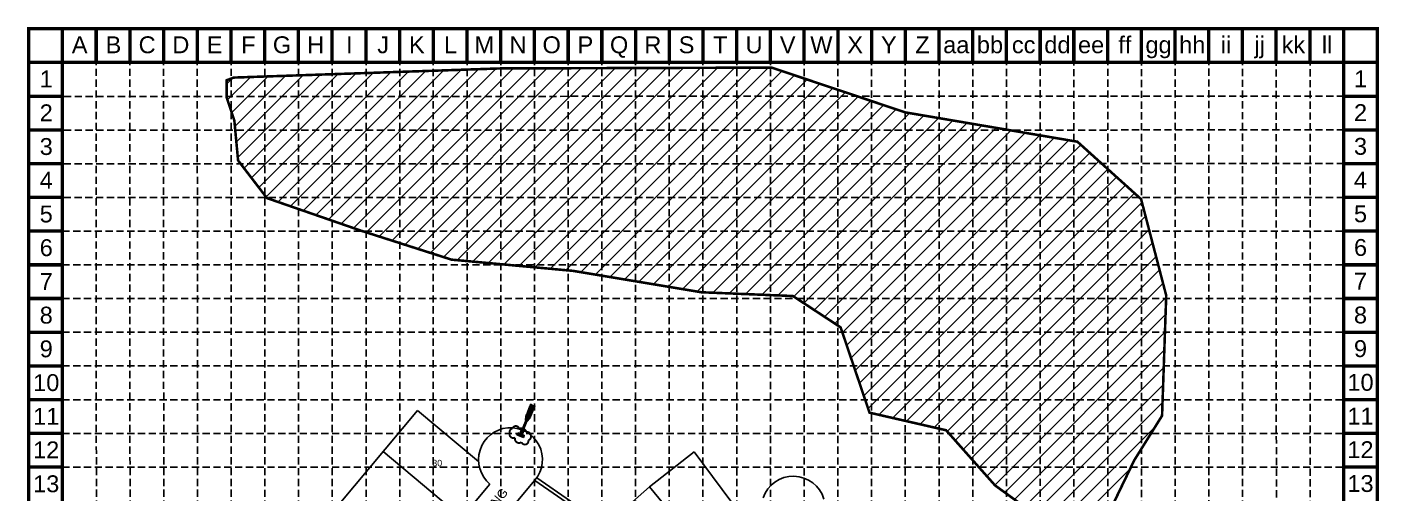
# Model space of a CAD drawing. Header units: feet. Extents: x 7457 to 9571, y 10788 to 14169.
# Drawn here: x 7457 to 9571, y 13438 to 14169 of the extents above; entities that cross this region are included whole.
import ezdxf
from ezdxf.enums import TextEntityAlignment as Align

# ---------------------------------------------------------------- set-up
doc = ezdxf.new("R2010")
doc.units = ezdxf.units.FT
doc.header["$LTSCALE"] = 45
doc.header["$MEASUREMENT"] = 0
for name, pattern in [('102014$0$HIDDEN2', [0.1875, 0.125, -0.0625]), ('ACAD_ISO02W100', [15, 12, -3]), ('HIDDEN', [0.375, 0.25, -0.125])]:
    doc.linetypes.add(name, pattern=pattern)
for name, color, linetype in [('102014$0$PH13-ESMT', 7, '102014$0$HIDDEN2'), ('102014$0$PH13-LOT-NOS', 1, 'Continuous'), ('102014$0$PH13-LOTS', 3, 'Continuous'), ('102014$0$PH13-RET-WALL', 3, 'Continuous'), ('102014$0$PH13-ROW', 1, 'Continuous'), ('102014$0$PH13-STM-PIPE', 4, 'Continuous'), ('102014$0$PH13-STREET-NAMES', 4, 'Continuous'), ('102014$0$TRASH', 7, 'Continuous'), ('BASE', 7, 'Continuous'), ('GRID', 254, 'HIDDEN'), ('INLET PROTECTION', 5, 'Continuous'), ('lake', 5, 'Continuous'), ('LEGEND', 7, 'Continuous')]:
    doc.layers.add(name, color=color, linetype=linetype)
doc.styles.get("Standard").update_dxf_attribs({"font": 'ARIAL.TTF'})

# ---------------------------------------------------------------- blocks, each defined once
blk = doc.blocks.new('A$C6D56463F')
at = {"layer": 'LEGEND', "linetype": 'ACAD_ISO02W100'}
h = blk.add_hatch(dxfattribs=at)
h.set_pattern_fill('GRAVEL', color=240, scale=14.304973, style=0)
h.set_pattern_definition([(228.0128, (-1016.9514, -721.3812), (-114.4397595, -128.7447771), [1.92453, -190.5292]), (184.9697, (-1018.23885, -722.81174), (171.6596922, 14.30484874), [3.30256, -326.95339]), (132.5104, (-1021.529, -723.0978), (143.0495982, -157.35482815), [2.32868, -230.5394]), (267.2737, (-1027.1079, -726.6741), (14.30491613, 286.09946617), [3.00745, -297.73739]), (292.8337, (-1027.251, -729.6781), (-71.5250072, 171.65962584), [2.94904, -291.95553]), (357.2737, (-1026.1066, -732.3961), (-286.09946617, 14.30491613), [3.00745, -297.73739]), (37.6942, (-1023.10254, -732.5391), (-185.96475534, -143.04959372), [3.9772, -393.74222]), (72.2553, (-1019.95545, -730.1073), (100.13496564, 314.70935423), [3.75488, -371.73362]), (121.4296, (-1018.81105, -726.531), (-114.43990257, 185.96457926), [3.01763, -298.7461]), (175.2364, (-1020.3846, -723.9561), (157.3547176, -14.304852), [3.4451, -168.8096]), (222.3974, (-1023.8178, -723.67004), (-171.65978232, -157.3545908), [4.45526, -441.0706]), (138.8141, (-1012.946, -726.8171), (-100.1348538, 85.8298002), [1.52063, -150.5433]), (171.4692, (-1014.0904, -725.8158), (185.96462573, -28.61005935), [2.893, -286.40718]), (225, (-1016.951, -725.387), (-2e-15, -14.30498), [2.02302, -18.20726]), (203.1986, (-1017.9527, -723.67), (71.5248616, 28.6099652), [1.08944, -107.85399]), (291.8014, (-1018.954, -724.0992), (-14.304972, 42.914923), [1.54069, -75.49395]), (30.9638, (-1018.382, -725.5297), (42.914891, 28.6099817), [2.50235, -80.90926]), (161.5651, (-1016.236, -724.2422), (28.609952, -14.30495), [1.80945, -43.42685]), (16.3895, (-1027.251, -724.0992), (143.0497624, 42.914815), [2.53484, -250.94993]), (70.3462, (-1024.8191, -723.3839), (-57.2198244, -157.3547346), [2.12659, -210.53213]), (293.1986, (-1016.2362, -721.3812), (-28.6099652, 71.5248616), [2.17886, -106.76457]), (343.6105, (-1015.37785, -723.3839), (-143.0497624, 42.914815), [2.53484, -250.94993]), (339.444, (-1027.251, -732.9683), (-71.5248919, 28.609889), [2.44443, -119.77731]), (294.7751, (-1024.9622, -733.8266), (-71.52475375, 157.354753), [2.04816, -202.76789]), (66.8014, (-1016.0931, -735.6862), (28.6099652, 71.5248616), [2.17886, -106.76457]), (17.354, (-1015.2348, -733.6835), (-185.96467915, -57.21981374), [2.39796, -237.3971]), (69.444, (-1023.1025, -735.6862), (-28.609889, -71.5248919), [1.22222, -120.99953]), (101.3099, (-1016.9514, -735.6862), (-14.304939, 57.219903), [0.72941, -72.21192]), (165.9638, (-1017.0945, -734.971), (42.914927, -14.304945), [2.94904, -56.03186]), (186.009, (-1019.95545, -734.2557), (143.0497274, 14.30496333), [2.73297, -270.56316]), (303.6901, (-1018.382, -726.817), (-14.304992, 28.60994), [2.06309, -49.51422]), (353.1572, (-1017.2375, -728.5337), (243.18453358, -28.6100606), [3.60191, -356.58812]), (60.9454, (-1013.6613, -728.9629), (-57.2198928, -100.1348172), [1.47278, -145.80593]), (90, (-1012.946, -727.675), (-14.30497, 14.30497), [0.8583, -13.44667]), (120.2564, (-1020.2415, -733.8266), (57.21981925, -100.1348468), [1.9873, -196.74373]), (48.0128, (-1021.2429, -732.11), (114.4397595, 128.7447771), [3.84907, -188.60466]), (0, (-1018.668, -729.249), (14.30497, 14.30497), [3.7193, -10.58568]), (325.3048, (-1014.9487, -729.249), (-143.04964885, 100.13493484), [2.26182, -223.91966]), (254.0546, (-1013.089, -730.5364), (-14.3049715, -57.2198942), [2.08283, -102.05895]), (207.646, (-1013.66126, -732.5391), (-271.79442887, -143.0498413), [3.39121, -335.7302]), (175.4261, (-1016.6653, -734.11267), (-185.96465825, 14.30489873), [3.58767, -355.17924])])
h.paths.add_polyline_path([(1, 1), (92, 1), (92, 37), (1, 37)])
at = {"layer": 'LEGEND', "color": 240, "linetype": 'ACAD_ISO02W100', "const_width": 1.79}
blk.add_lwpolyline([(1, 1), (92, 1), (92, 37), (1, 37)], close=True, dxfattribs=at)

msp = doc.modelspace()

# ---------------------------------------------------------------- hatches: boundary and pattern name
at = {"layer": 'lake'}
h = msp.add_hatch(dxfattribs=at)
h.set_pattern_fill('ANSI31', color=256, scale=150, style=0)
h.paths.add_polyline_path([(9099.7, 13989.3), (8830.4, 14035.2), (8621.4, 14105.2), (8196.6, 14103.9), (7779.9, 14089.6), (7769.1, 14085.5), (7769.1, 14058.1), (7780.9, 14022.7), (7786.8, 13960), (7832, 13901.1), (7979.3, 13850.1), (8120.6, 13804.9), (8311.1, 13787.3), (8511.4, 13753.9), (8654.7, 13748), (8729.3, 13699), (8774.5, 13565.6), (8894.3, 13538.1), (8970.9, 13451.8), (9027.8, 13410.6), (9104.4, 13387), (9153.5, 13418.4), (9188.5, 13491), (9232.1, 13560.8), (9238.6, 13748.8), (9199.3, 13899.5)])

# ---------------------------------------------------------------- linework, layer by layer
at = {"layer": '102014$0$PH13-ESMT', "linetype": 'Continuous'}
msp.add_line((8358.1, 13385.8), (8251, 13459.7), dxfattribs=at)
at = {"layer": '102014$0$PH13-LOTS', "color": 7, "linetype": 'Continuous'}
for p, q in [((8067.6, 13569.2), (7869.2, 13332.6)), ((8067.6, 13569.2), (8163, 13489.2)), ((8013.6, 13504.8), (8136.9, 13401.4)), ((8500.2, 13504.6), (8430.1, 13449.4)), ((8500.2, 13504.6), (8572.7, 13406.9)), ((8361.7, 13389.3), (8254, 13463.7)), ((8430.1, 13449.4), (8363, 13390.6)), ((8430.1, 13449.4), (8507.8, 13355.9))]:
    msp.add_line(p, q, dxfattribs=at)
at = {"layer": '102014$0$PH13-RET-WALL', "color": 7, "linetype": 'Continuous'}
msp.add_line((8431.3, 13447.9), (8430.1, 13449.4), dxfattribs=at)
at = {"layer": '102014$0$PH13-ROW', "color": 7, "linetype": 'Continuous'}
for p, q in [((8180.8, 13453.8), (8121, 13382.5)), ((8251.2, 13460), (8159.3, 13350.4))]:
    msp.add_line(p, q, dxfattribs=at)
for centre, start, end in [((8212.9, 13492.1), 320.0307, 230.0308), ((8655.3, 13416.2), 16.4825, 161.2682)]:
    msp.add_arc(centre, 50, start, end, dxfattribs=at)
at = {"layer": '102014$0$PH13-STM-PIPE', "color": 7, "linetype": 'Continuous'}
for p, q in [((8226.4, 13530.3), (8230, 13539)), ((8230.1, 13528.7), (8233.7, 13537.5))]:
    msp.add_line(p, q, dxfattribs=at)
at = {"layer": '102014$0$TRASH', "color": 7, "linetype": 'Continuous'}
for p, q in [((8237.1, 13560.9), (8236.3, 13553.2)), ((8237, 13559), (8242.5, 13556.7)), ((8237, 13559), (8237, 13558.9)), ((8237, 13558.9), (8242.5, 13556.6)), ((8237.2, 13560.9), (8237.1, 13560.9)), ((8237.2, 13560.9), (8243.8, 13558.2)), ((8243.9, 13558.1), (8238.9, 13552.1)), ((8242.5, 13556.7), (8242.5, 13556.6)), ((8243.8, 13558.2), (8243.9, 13558.1)), ((8228.2, 13532.1), (8236.7, 13553)), ((8229.2, 13531.7), (8237.6, 13552.7)), ((8230.1, 13531.3), (8238.6, 13552.3)), ((8236.3, 13553.2), (8238.9, 13552.1))]:
    msp.add_line(p, q, dxfattribs=at)
at = {"layer": '102014$0$TRASH', "color": 7, "linetype": 'Continuous', "ltscale": 0.3}
for p, q in [((8236.8, 13557), (8241.3, 13555.2)), ((8236.6, 13555.1), (8240.1, 13553.7))]:
    msp.add_line(p, q, dxfattribs=at)
msp.add_lwpolyline([(8237, 13558.8), (8236.4, 13553.3), (8238.9, 13552.3), (8242.4, 13556.6)], dxfattribs=at)
at = {"layer": '102014$0$TRASH', "color": 7, "linetype": 'Continuous'}
for points in [[(8237.2, 13560.9), (8237, 13559)], [(8242.5, 13556.7), (8243.8, 13558.2)]]:
    msp.add_lwpolyline(points, dxfattribs=at)
for points in [[(8224.2, 13534.2), (8234.4, 13530.1), (8233.2, 13527), (8223, 13531.1)], [(8224.5, 13533.6), (8233.8, 13529.8), (8232.9, 13527.7), (8223.6, 13531.4)]]:
    msp.add_lwpolyline(points, close=True, dxfattribs=at)
at = {"layer": 'BASE', "color": 9}
msp.add_line((7512, 14113.3), (9516, 14113.3), dxfattribs=at)
at = {"layer": 'BASE', "const_width": 5.27}
for points in [[(7512, 14166), (7459.3, 14166)], [(7512, 14166), (7512, 14113.3)], [(7564.8, 14166), (7564.8, 14113.3)], [(7617.5, 14166), (7617.5, 14113.3)], [(7670.2, 14166), (7670.2, 14113.3)], [(7723, 14166), (7723, 14113.3)], [(7775.7, 14166), (7775.7, 14113.3)], [(7828.5, 14166), (7828.5, 14113.3)], [(7881.2, 14166), (7881.2, 14113.3)], [(7933.9, 14166), (7933.9, 14113.3)], [(7986.7, 14166), (7986.7, 14113.3)], [(8039.4, 14166), (8039.4, 14113.3)], [(8092.1, 14166), (8092.1, 14113.3)], [(8144.9, 14166), (8144.9, 14113.3)], [(8197.6, 14166), (8197.6, 14113.3)], [(8250.3, 14166), (8250.3, 14113.3)], [(8303.1, 14166), (8303.1, 14113.3)], [(8355.8, 14166), (8355.8, 14113.3)], [(8408.5, 14166), (8408.5, 14113.3)], [(8461.3, 14166), (8461.3, 14113.3)], [(8514, 14166), (8514, 14113.3)], [(8566.8, 14166), (8566.8, 14113.3)], [(8619.5, 14166), (8619.5, 14113.3)], [(8672.2, 14166), (8672.2, 14113.3)], [(8725, 14166), (8725, 14113.3)], [(8777.7, 14166), (8777.7, 14113.3)], [(8830.4, 14166), (8830.4, 14113.3)], [(8883.2, 14166), (8883.2, 14113.3)], [(8935.9, 14166), (8935.9, 14113.3)], [(8988.6, 14166), (8988.6, 14113.3)], [(9041.4, 14166), (9041.4, 14113.3)], [(9094.1, 14166), (9094.1, 14113.3)], [(9146.8, 14166), (9146.8, 14113.3)], [(9199.6, 14166), (9199.6, 14113.3)], [(9252.3, 14166), (9252.3, 14113.3)], [(9305.1, 14166), (9305.1, 14113.3)], [(9357.8, 14166), (9357.8, 14113.3)], [(9410.5, 14166), (9410.5, 14113.3)], [(9463.3, 14166), (9463.3, 14113.3)], [(9516, 14166), (9516, 14113.3)], [(7512, 14113.3), (7459.3, 14113.3)], [(9568.7, 14113.3), (9516, 14113.3)], [(7512, 14060.5), (7459.3, 14060.5)], [(9568.7, 14060.5), (9516, 14060.5)], [(7512, 14007.8), (7459.3, 14007.8)], [(9568.7, 14007.8), (9516, 14007.8)], [(7512, 13955.1), (7459.3, 13955.1)], [(9568.7, 13955.1), (9516, 13955.1)], [(7512, 13902.3), (7459.3, 13902.3)], [(9568.7, 13902.3), (9516, 13902.3)], [(7512, 13849.6), (7459.3, 13849.6)], [(9568.7, 13849.6), (9516, 13849.6)], [(7512, 13796.8), (7459.3, 13796.8)], [(9568.7, 13796.8), (9516, 13796.8)], [(7512, 13744.1), (7459.3, 13744.1)], [(9568.7, 13744.1), (9516, 13744.1)], [(7512, 13691.4), (7459.3, 13691.4)], [(9568.7, 13691.4), (9516, 13691.4)], [(7512, 13638.6), (7459.3, 13638.6)], [(9568.7, 13638.6), (9516, 13638.6)], [(7512, 13585.9), (7459.3, 13585.9)], [(9568.7, 13585.9), (9516, 13585.9)], [(7512, 13533.2), (7459.3, 13533.2)], [(9568.7, 13533.2), (9516, 13533.2)], [(7512, 13480.4), (7459.3, 13480.4)], [(9568.7, 13480.4), (9516, 13480.4)]]:
    msp.add_lwpolyline(points, dxfattribs=at)
for points in [[(9568.7, 10790.9), (9568.7, 14166), (7459.3, 14166), (7459.3, 10790.9)], [(9516, 10843.6), (9516, 14113.3), (7512, 14113.3), (7512, 10843.6)]]:
    msp.add_lwpolyline(points, close=True, dxfattribs=at)
at = {"layer": 'GRID', "linetype": 'HIDDEN'}
for p, q in [((7565.3, 11054.6), (7565, 14111.3)), ((7618.2, 11054.6), (7617.6, 14111.3)), ((7670.8, 11054.6), (7670.3, 14111.1)), ((7723.8, 11054.6), (7723, 14111)), ((7776.1, 11054.6), (7775.8, 14111.4)), ((7828.5, 11054.5), (7828.6, 14111.3)), ((7881.6, 11054.5), (7881.3, 14111.1)), ((7934.5, 11054.5), (7934, 14111.2)), ((7986.8, 11054.5), (7986.9, 14111.2)), ((8039.7, 11054.5), (8039.7, 14111.1)), ((8092.1, 11054.5), (8092.2, 14111.1)), ((8144.9, 11054.5), (8145.2, 14111.1)), ((8197.6, 11054.5), (8197.6, 14113.3)), ((8250.3, 11054.5), (8250.3, 14113.3)), ((8303.1, 11054.5), (8303.1, 14113.3)), ((8355.8, 11054.5), (8355.8, 14113.3)), ((8408.5, 11054.5), (8408.5, 14113.3)), ((8461.3, 11054.5), (8461.3, 14113.3)), ((8514, 11054.4), (8514, 14113.3)), ((8566.8, 11054.4), (8566.8, 14113.3)), ((8619.5, 11054.4), (8619.5, 14113.3)), ((8672.2, 11054.4), (8672.2, 14113.3)), ((8725, 11054.4), (8725, 14113.3)), ((8777.7, 11054.4), (8777.7, 14113.3)), ((8830.4, 11054.4), (8830.4, 14113.3)), ((8883.2, 11054.4), (8883.2, 14113.3)), ((8935.9, 11054.4), (8935.9, 14113.3)), ((8988.9, 11054.5), (8988.6, 14113.3)), ((9041.6, 11054.8), (9041.4, 14113.3)), ((9094.3, 11054.1), (9094.1, 14113.3)), ((9147.5, 11054.6), (9147.1, 14114.4)), ((9199.9, 11054.1), (9199.8, 14114.4)), ((9252.7, 11054.7), (9252.6, 14114.4)), ((9305.6, 11054.9), (9305.3, 14114.4)), ((9358.2, 11054.4), (9358, 14114.4)), ((9411, 11053.7), (9410.8, 14114.4)), ((9463.8, 11053.9), (9463.5, 14114.4)), ((7514.4, 14060.2), (9515.1, 14060.4)), ((7514.4, 14007.3), (9515.1, 14007.7)), ((7514.1, 13954.7), (9516, 13955.1)), ((7514, 13902), (9516, 13902.3)), ((7512, 13849.6), (9516, 13849.6)), ((7512, 13796.8), (9516, 13796.8)), ((7512, 13744.1), (9516, 13744.1)), ((7512, 13691.4), (9516, 13691.4)), ((7512, 13638.6), (9516, 13638.6)), ((7512, 13585.9), (9516, 13585.9)), ((7512, 13533.2), (9516, 13533.2)), ((7512, 13480.4), (9516, 13480.4))]:
    msp.add_line(p, q, dxfattribs=at)
at = {"layer": 'INLET PROTECTION', "color": 170, "linetype": 'Continuous', "ltscale": 100, "const_width": 2.97}
msp.add_lwpolyline([(8226.6, 13540.3, 0.520567), (8226.6, 13540.3, 0.765195), (8216, 13541, 0.417879), (8211.6, 13533.6, 0.6649), (8220.1, 13526.6, 0.744833), (8230.2, 13519.6, 0.975642), (8240.8, 13522.6, 0.520567), (8243.9, 13531.7, 0.520567), (8237.6, 13534.7, 0.540264), (8226.6, 13540.3)], format="xyb", close=True, dxfattribs=at)
at = {"layer": 'lake', "const_width": 4}
msp.add_lwpolyline([(9027.8, 13410.6), (8970.9, 13451.8), (8894.3, 13538.1), (8894.3, 13538.1), (8774.5, 13565.6), (8729.3, 13699), (8654.7, 13748), (8511.4, 13753.9), (8311.1, 13787.3), (8120.6, 13804.9), (7979.3, 13850.1), (7832, 13901.1), (7786.8, 13960), (7780.9, 14022.7), (7769.1, 14058.1), (7769.1, 14085.5), (7779.9, 14089.6), (8196.6, 14103.9), (8621.4, 14105.2), (8830.4, 14035.2), (9099.7, 13989.3), (9199.3, 13899.5), (9238.6, 13748.8), (9232.1, 13560.8), (9188.5, 13491), (9153.5, 13418.4)], dxfattribs=at)

# ---------------------------------------------------------------- block references
at = {"layer": 'BASE', "linetype": 'Continuous', "xscale": 0.2111507999991814, "yscale": 0.2111507999989212, "zscale": 0.2111507999999999, "rotation": 67.80716967916777}
msp.add_blockref('A$C6D56463F', (8244.1, 13558), dxfattribs=at)

# ---------------------------------------------------------------- texts
at = {"layer": '102014$0$PH13-LOT-NOS', "color": 7, "linetype": 'Continuous'}
msp.add_text('30', height=10, dxfattribs=at).set_placement((8098.3, 13481.8), align=Align.CENTER)
at = {"layer": '102014$0$PH13-STREET-NAMES', "color": 7, "linetype": 'Continuous'}
msp.add_text('MORNING', height=14, rotation=49.8308, dxfattribs=at).set_placement((8174.3, 13408.7), align=Align.MIDDLE)
at = {"layer": 'BASE'}
for s, height, p in [('A', 26.4, (7539, 14140.9)), ('B', 26.4, (7591.8, 14140.9)), ('C', 26.4, (7644.5, 14140.9)), ('D', 26.4, (7697.3, 14140.9)), ('E', 26.4, (7750, 14140.9)), ('F', 26.4, (7802.7, 14140.9)), ('G', 26.4, (7855.5, 14140.9)), ('H', 26.4, (7908.2, 14140.9)), ('I', 26.4, (7960.9, 14140.9)), ('J', 26.4, (8013.7, 14140.9)), ('K', 26.4, (8066.4, 14140.9)), ('L', 26.4, (8119.1, 14140.9)), ('M', 26.4, (8171.9, 14140.9)), ('N', 26.4, (8224.6, 14140.9)), ('O', 26.4, (8277.3, 14140.9)), ('P', 26.4, (8330.1, 14140.9)), ('Q', 26.4, (8382.8, 14140.9)), ('R', 26.4, (8435.6, 14140.9)), ('S', 26.4, (8488.3, 14140.9)), ('T', 26.4, (8541, 14140.9)), ('U', 26.4, (8593.8, 14140.9)), ('V', 26.4, (8646.5, 14140.9)), ('W', 26.4, (8699.2, 14140.9)), ('X', 26.4, (8752, 14140.9)), ('Y', 26.4, (8804.7, 14140.9)), ('Z', 26.4, (8857.4, 14140.9)), ('aa', 26.37, (8910.2, 14140.9)), ('bb', 26.37, (8962.9, 14140.9)), ('cc', 26.37, (9015.6, 14140.9)), ('dd', 26.37, (9068.4, 14140.9)), ('ee', 26.37, (9121.1, 14140.9)), ('ff', 26.37, (9173.9, 14140.9)), ('gg', 26.37, (9226.6, 14140.9)), ('hh', 26.37, (9279.3, 14140.9)), ('ii', 26.37, (9332.1, 14140.9)), ('jj', 26.37, (9384.8, 14140.9)), ('kk', 26.37, (9437.5, 14140.9)), ('ll', 26.37, (9490.3, 14140.9)), ('1', 26.4, (7486.6, 14087.5)), ('1', 26.4, (7486.7, 14087.3)), ('1', 26.4, (9542.5, 14087.6)), ('2', 26.4, (7486.7, 14034.5)), ('2', 26.4, (9542.5, 14034.8)), ('3', 26.4, (7486.7, 13981.8)), ('3', 26.4, (9542.5, 13982.1)), ('4', 26.4, (7486.7, 13929.1)), ('4', 26.4, (9542.5, 13929.4)), ('5', 26.4, (7486.7, 13876.3)), ('5', 26.4, (9542.5, 13876.6)), ('6', 26.4, (7486.7, 13823.6)), ('6', 26.4, (9542.5, 13823.9)), ('7', 26.4, (7486.7, 13770.8)), ('7', 26.4, (9542.5, 13771.2)), ('8', 26.4, (7486.7, 13718.1)), ('8', 26.4, (9542.5, 13718.4)), ('9', 26.4, (7486.7, 13665.4)), ('9', 26.4, (9542.5, 13665.7)), ('10', 26.37, (7486.7, 13612.6)), ('10', 26.37, (9542.5, 13613)), ('11', 26.37, (7486.7, 13559.9)), ('11', 26.37, (9542.5, 13560.2)), ('12', 26.37, (7486.6, 13507.4)), ('12', 26.37, (9542.4, 13507.7)), ('13', 26.37, (7486.7, 13454.4)), ('13', 26.37, (9542.5, 13454.8))]:
    msp.add_text(s, height=height, dxfattribs=at).set_placement(p, align=Align.MIDDLE_CENTER)

doc.saveas('drawing.dxf')
